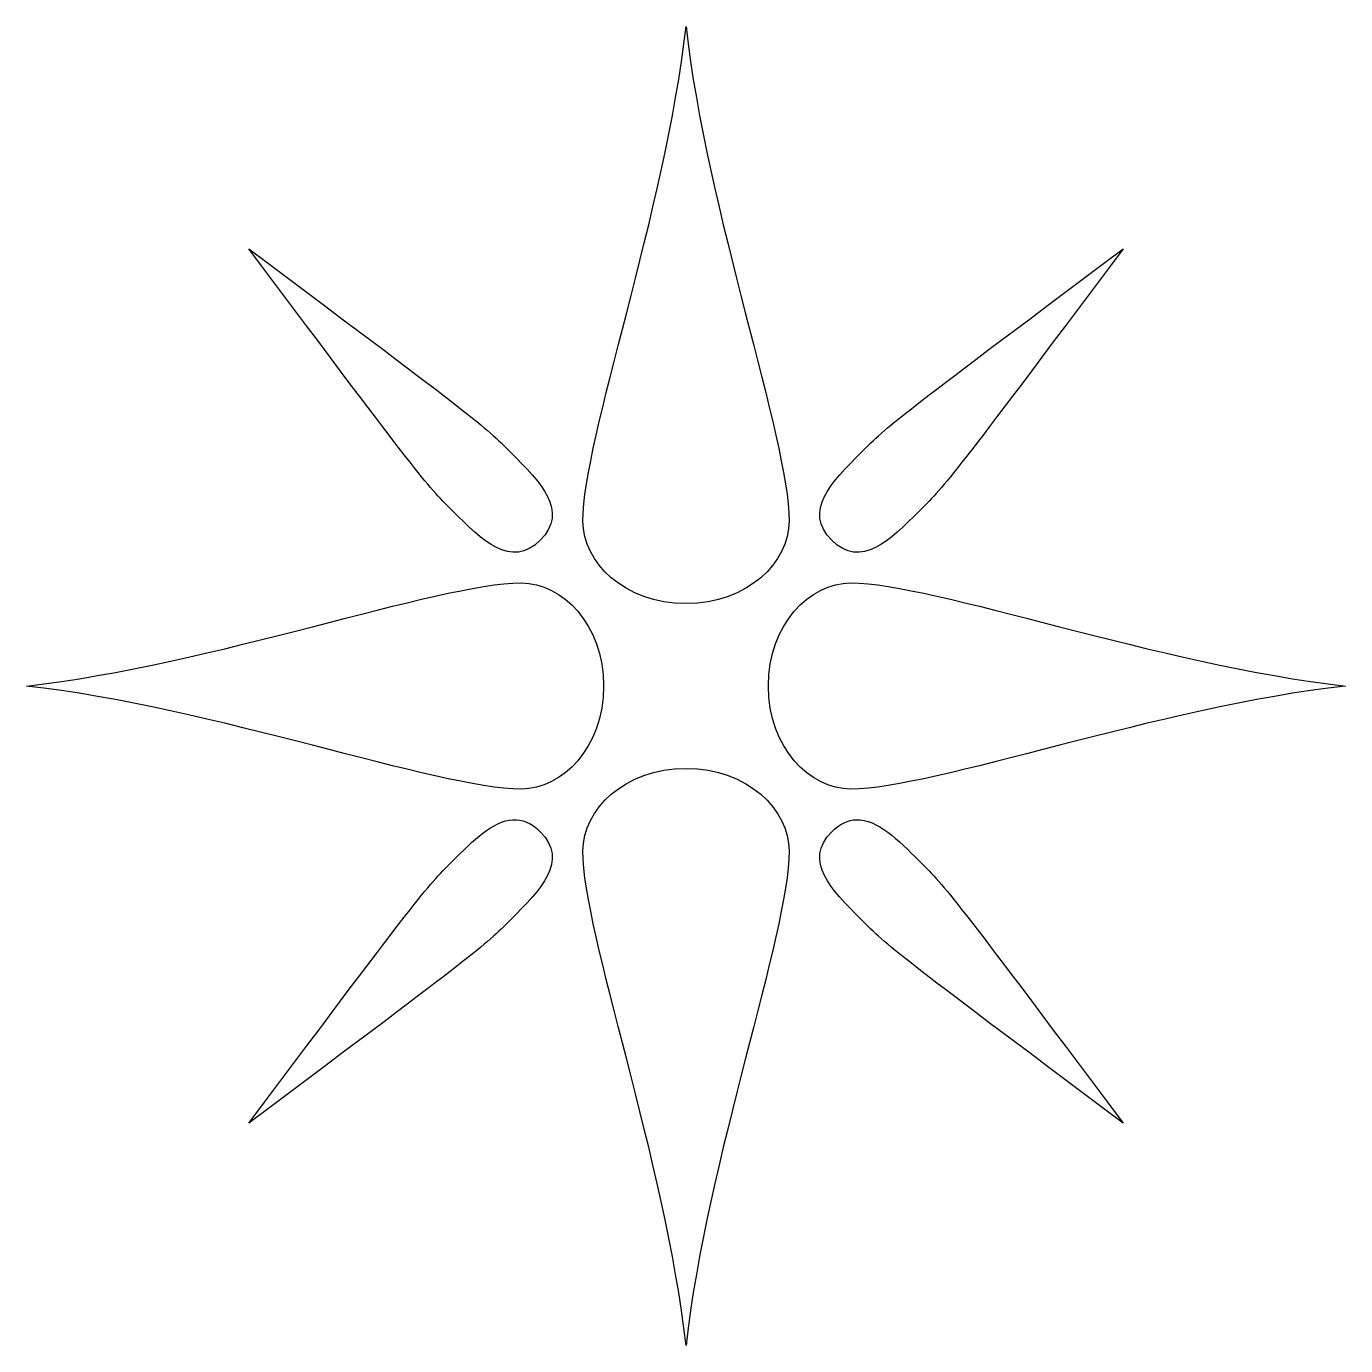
# Model space of a CAD drawing. Header units: centimetres. Extents: x -10.1 to 10.1, y -10.1 to 10.1.
import ezdxf

# ---------------------------------------------------------------- set-up
doc = ezdxf.new("R2010")
doc.units = ezdxf.units.CM
doc.header["$MEASUREMENT"] = 0
doc.layers.add('Layer 1', color=7, linetype='Continuous')

msp = doc.modelspace()

# ---------------------------------------------------------------- linework, layer by layer
at = {"layer": 'Layer 1'}
for points, knots in [([(0, 10.12031), (-0.31626, 7.27397), (-1.5813, 3.79511), (-1.5813, 2.53008), (-1.5813, 2.53008), (-1.5813, 1.89756), (-0.94878, 1.26504), (0, 1.26504), (0, 1.26504), (0.94878, 1.26504), (1.5813, 1.89756), (1.5813, 2.53008), (1.5813, 2.53008), (1.5813, 3.79512), (0.31626, 7.27398), (0, 10.12031)], [0, 0, 0, 0, 0.2, 0.2, 0.2, 0.2, 0.4, 0.4, 0.4, 0.4, 0.6, 0.6, 0.6, 0.6, 1, 1, 1, 1]), ([(-6.70867, 6.70867), (-4.0251, 3.13059), (-4.02493, 3.13021), (-3.5777, 2.68289), (-3.5777, 2.68289), (-3.13042, 2.23566), (-2.68349, 1.78893), (-2.23621, 2.2362), (-2.23621, 2.2362), (-1.78902, 2.68352), (-2.23579, 3.13046), (-2.68298, 3.57773), (-2.68298, 3.57773), (-3.13026, 4.02496), (-3.13064, 4.02513), (-6.70876, 6.7087), (-6.70876, 6.7087), (-6.70876, 6.7087), (-6.70867, 6.70867), (-6.70867, 6.70867)], [0, 0, 0, 0, 0.16666667, 0.16666667, 0.16666667, 0.16666667, 0.33333333, 0.33333333, 0.33333333, 0.33333333, 0.5, 0.5, 0.5, 0.5, 0.66666667, 0.66666667, 0.66666667, 0.66666667, 1, 1, 1, 1]), ([(6.70867, 6.70867), (3.13059, 4.0251), (3.13017, 4.02493), (2.68289, 3.5777), (2.68289, 3.5777), (2.23566, 3.13042), (1.78893, 2.68349), (2.2362, 2.23621), (2.2362, 2.23621), (2.68352, 1.78902), (3.13046, 2.2357), (3.57773, 2.68298), (3.57773, 2.68298), (4.02496, 3.13021), (4.02513, 3.13064), (6.7087, 6.70876), (6.7087, 6.70876), (6.7087, 6.70876), (6.70867, 6.70867), (6.70867, 6.70867)], [0, 0, 0, 0, 0.16666667, 0.16666667, 0.16666667, 0.16666667, 0.33333333, 0.33333333, 0.33333333, 0.33333333, 0.5, 0.5, 0.5, 0.5, 0.66666667, 0.66666667, 0.66666667, 0.66666667, 1, 1, 1, 1]), ([(-2.53008, 1.5813), (-3.79512, 1.5813), (-7.27398, 0.31626), (-10.12031, 0), (-10.12031, 0), (-7.27397, -0.31626), (-3.79511, -1.5813), (-2.53008, -1.5813), (-2.53008, -1.5813), (-1.89756, -1.5813), (-1.26504, -0.94878), (-1.26504, 0), (-1.26504, 0), (-1.26504, 0.94878), (-1.89756, 1.5813), (-2.53008, 1.5813)], [0, 0, 0, 0, 0.2, 0.2, 0.2, 0.2, 0.4, 0.4, 0.4, 0.4, 0.6, 0.6, 0.6, 0.6, 1, 1, 1, 1]), ([(2.53008, 1.5813), (1.89756, 1.5813), (1.26504, 0.94878), (1.26504, 0), (1.26504, 0), (1.26504, -0.94878), (1.89756, -1.5813), (2.53008, -1.5813), (2.53008, -1.5813), (3.79512, -1.5813), (7.27398, -0.31626), (10.12031, 0), (10.12031, 0), (7.27397, 0.31626), (3.79511, 1.5813), (2.53008, 1.5813)], [0, 0, 0, 0, 0.2, 0.2, 0.2, 0.2, 0.4, 0.4, 0.4, 0.4, 0.6, 0.6, 0.6, 0.6, 1, 1, 1, 1]), ([(0, -1.26504), (-0.94878, -1.26504), (-1.5813, -1.89756), (-1.5813, -2.53008), (-1.5813, -2.53008), (-1.5813, -3.79512), (-0.31626, -7.27398), (0, -10.12031), (0, -10.12031), (0.31626, -7.27397), (1.5813, -3.79511), (1.5813, -2.53008), (1.5813, -2.53008), (1.5813, -1.89756), (0.94878, -1.26504), (0, -1.26504)], [0, 0, 0, 0, 0.2, 0.2, 0.2, 0.2, 0.4, 0.4, 0.4, 0.4, 0.6, 0.6, 0.6, 0.6, 1, 1, 1, 1]), ([(-2.65532, -2.05172), (-2.96272, -2.06859), (-3.27021, -2.37544), (-3.5777, -2.68297), (-3.5777, -2.68297), (-4.02493, -3.1302), (-4.0251, -3.13058), (-6.70867, -6.70866), (-6.70867, -6.70866), (-3.13059, -4.02509), (-3.13021, -4.02492), (-2.68289, -3.57769), (-2.68289, -3.57769), (-2.23566, -3.13041), (-1.78893, -2.68348), (-2.2362, -2.2362), (-2.2362, -2.2362), (-2.37603, -2.0965), (-2.51552, -2.04412), (-2.65535, -2.05176), (-2.65535, -2.05176), (-2.65535, -2.05176), (-2.65532, -2.05172), (-2.65532, -2.05172)], [0, 0, 0, 0, 0.14285714, 0.14285714, 0.14285714, 0.14285714, 0.28571429, 0.28571429, 0.28571429, 0.28571429, 0.42857143, 0.42857143, 0.42857143, 0.42857143, 0.57142857, 0.57142857, 0.57142857, 0.57142857, 0.71428571, 0.71428571, 0.71428571, 0.71428571, 1, 1, 1, 1]), ([(2.61315, -2.05172), (2.48732, -2.05594), (2.362, -2.11042), (2.23617, -2.2362), (2.23617, -2.2362), (1.78898, -2.68352), (2.23575, -3.13046), (2.68294, -3.57773), (2.68294, -3.57773), (3.13017, -4.02496), (3.1306, -4.02513), (6.70872, -6.7087), (6.70872, -6.7087), (4.02515, -3.13062), (4.02494, -3.13024), (3.57775, -2.68292), (3.57775, -2.68292), (3.25622, -2.36152), (2.93456, -2.04112), (2.61312, -2.05175), (2.61312, -2.05175), (2.61312, -2.05175), (2.61315, -2.05172), (2.61315, -2.05172)], [0, 0, 0, 0, 0.14285714, 0.14285714, 0.14285714, 0.14285714, 0.28571429, 0.28571429, 0.28571429, 0.28571429, 0.42857143, 0.42857143, 0.42857143, 0.42857143, 0.57142857, 0.57142857, 0.57142857, 0.57142857, 0.71428571, 0.71428571, 0.71428571, 0.71428571, 1, 1, 1, 1])]:
    msp.add_open_spline(points, degree=3, knots=knots, dxfattribs=at)

doc.saveas('drawing.dxf')
